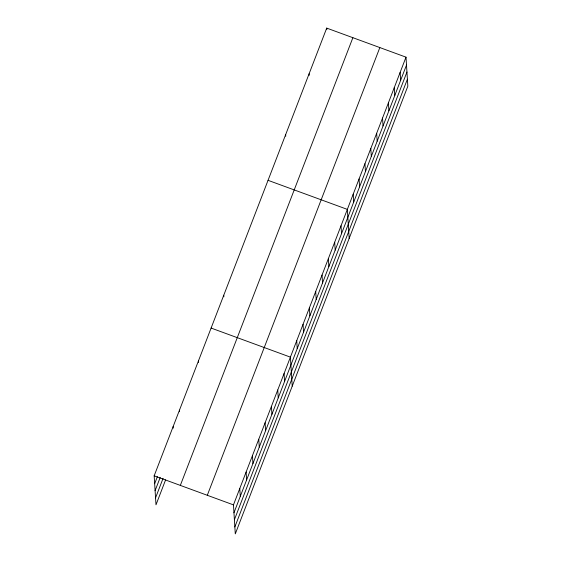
<?xml version="1.0" encoding="UTF-8"?>
<svg xmlns="http://www.w3.org/2000/svg" width="562" height="562" viewBox="0 0 562 562"><rect width="100%" height="100%" fill="white"/><g stroke="black" fill="none" stroke-linecap="round" stroke-linejoin="round"><path stroke-width="0.84" d="M165.628 479.822L155.99 504.838L154.164 475.81L326.712 28.1L406.01 57.162L407.836 86.19L235.288 533.9L233.462 504.88L406.01 57.162M154.662 483.713L157.374 476.681M155.098 490.682L160.219 477.398M155.555 497.869L163.085 478.325M180.332 485.406L352.88 37.689M207.294 495.284L379.842 47.573M233.961 512.783L406.509 65.073M234.396 519.752L406.944 72.041M234.846 526.931L407.394 79.221M268.046 180.325L347.344 209.387L349.171 238.407M211.108 328.067L290.399 357.13L292.226 386.157M154.164 475.81L233.462 504.88M400.144 72.386L400.643 80.296M394.278 87.609L394.77 95.512M388.412 102.832L388.904 110.735M382.539 118.055L383.038 125.958M376.673 133.278L377.172 141.181M370.808 148.501L371.306 156.405M364.942 163.718L365.441 171.628M359.076 178.941L359.575 186.851M353.21 194.164L353.709 202.067M341.015 225.805L341.513 233.708M326.712 28.1L326.817 29.681M334.692 242.222L335.184 250.125M328.363 258.632L328.861 266.543M322.033 275.05L322.532 282.953M309.114 73.77L309.212 75.35M315.711 291.467L316.202 299.37M309.381 307.885L309.88 315.788M303.051 324.302L303.55 332.205M285.651 134.655L285.749 136.236M296.729 340.713L297.228 348.623M284.077 373.547L284.569 381.45M277.747 389.965L278.246 397.868M271.418 406.382L271.917 414.285M265.095 422.8L265.594 430.703M258.766 439.21L259.265 447.12M252.443 455.627L252.935 463.531M246.114 472.045L246.613 479.948M239.784 488.462L240.283 496.365M223.76 295.233L223.859 296.813M198.449 360.902L198.555 362.483M179.475 410.148L179.573 411.728M173.145 426.565L173.244 428.146"/></g></svg>
